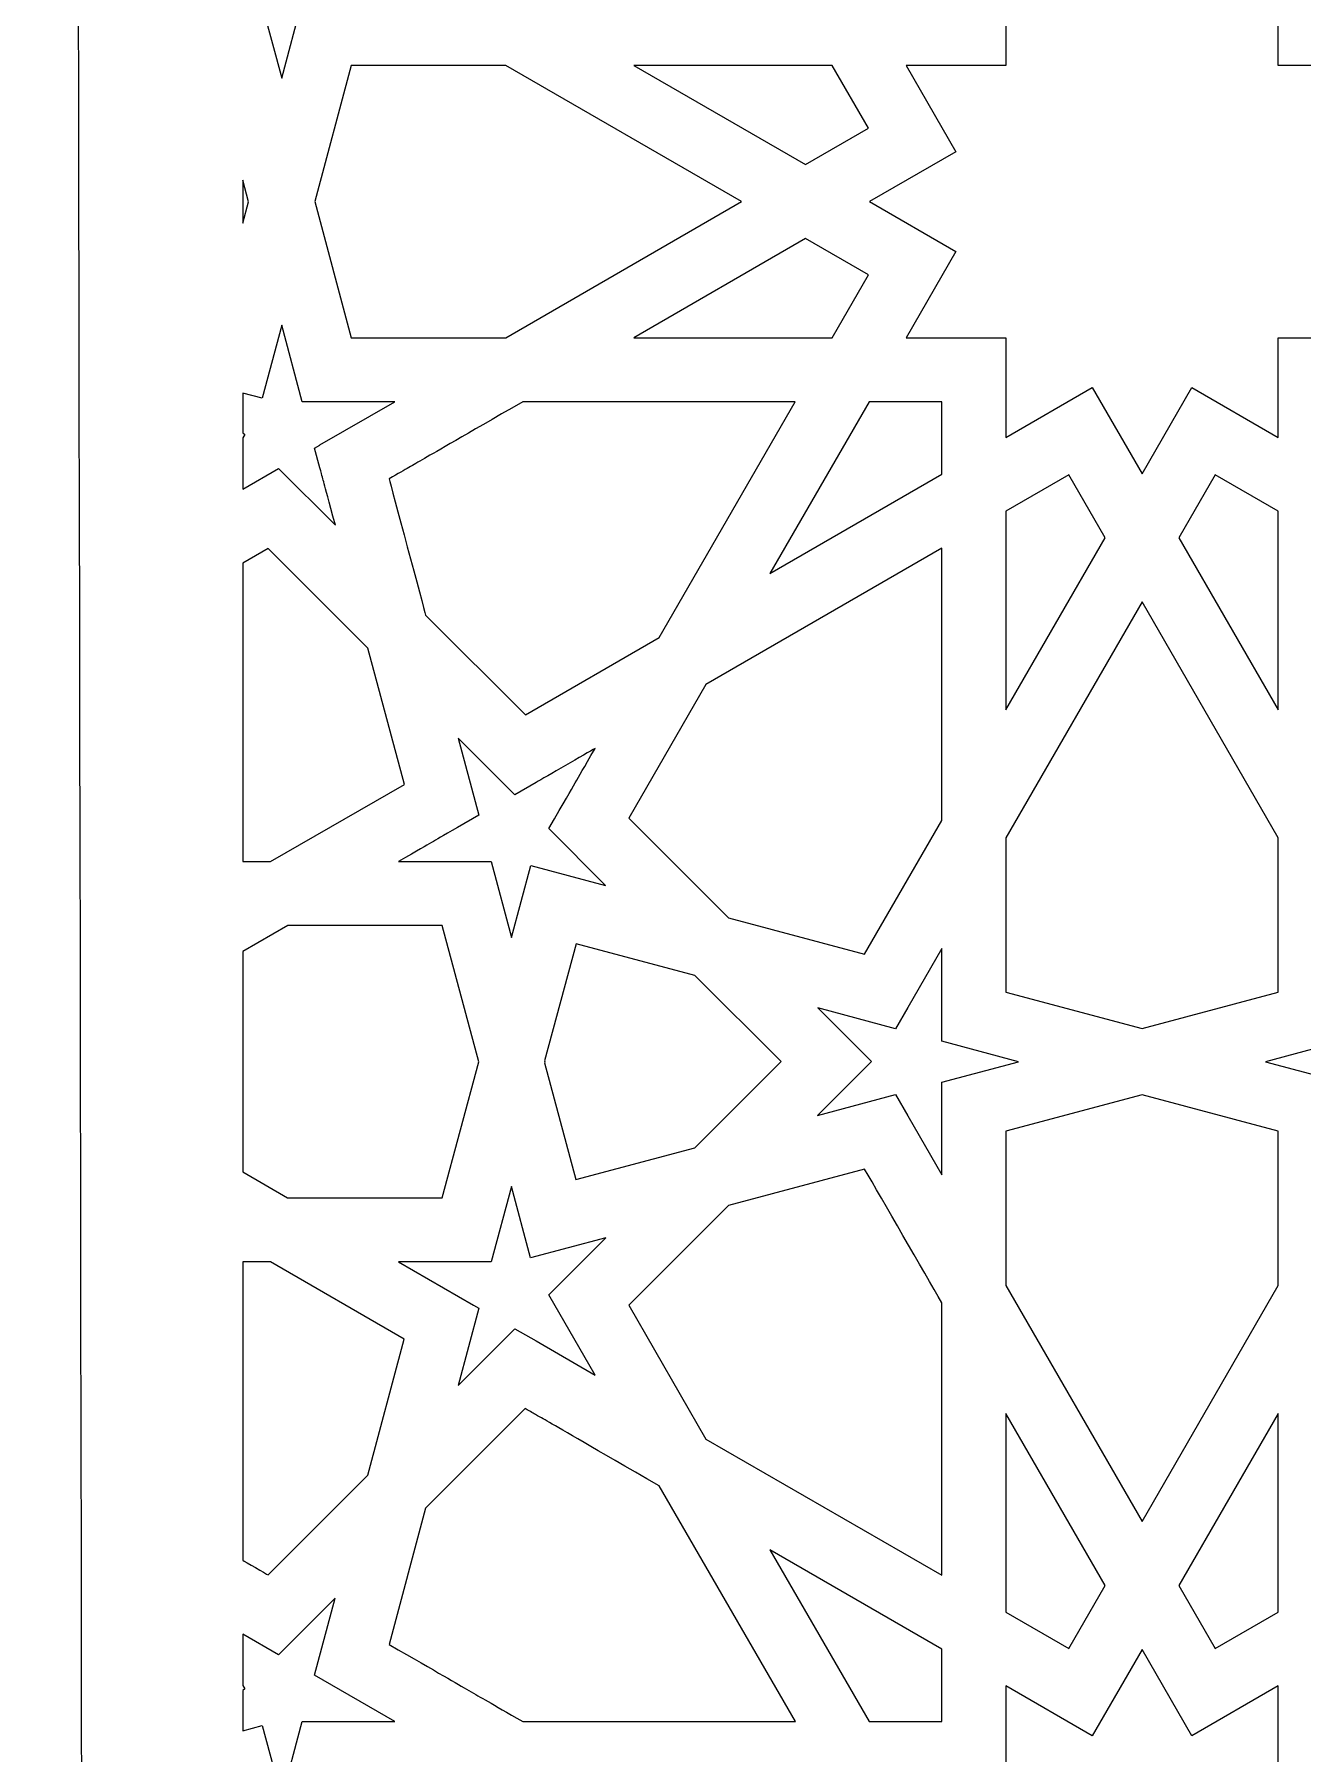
# Model space of a CAD drawing. Header units: millimetres. Extents: x -57 to 56, y -100 to 112.
# Drawn here: x -56.65 to -28.94, y -56.68 to -19.1 of the extents above; entities that cross this region are included whole.
import ezdxf

# ---------------------------------------------------------------- set-up
doc = ezdxf.new("R2010")
doc.units = ezdxf.units.MM
doc.header["$MEASUREMENT"] = 0
doc.layers.add('layer 1', color=7, linetype='Continuous')

msp = doc.modelspace()

# ---------------------------------------------------------------- linework, layer by layer
at = {"layer": 'layer 1', "color": 250}
for points, knots in [([(-24.372, 94.4411), (-38.1806, 87.6628), (-48.5742, 75.4542), (-53.0874, 60.935), (-53.0874, 60.935), (-56.6521, 49.4658), (-55.5912, 52.1945), (-55.5912, -99.8361), (-55.5912, -99.8361), (-52.4793, -99.8361), (52.9544, -99.8361), (55.9213, -99.8361), (55.9213, -99.8361), (55.9213, -98.4327), (55.9213, -97.8601), (55.9213, -96.466), (55.9213, -96.466), (55.9213, 55.9079), (56.001, 45.5757), (55.7428, 48.8312), (55.7428, 48.8312), (52.6358, 88.0279), (10.7823, 111.699), (-24.372, 94.4411)], [0, 0, 0, 0, 0.1428571, 0.1428571, 0.1428571, 0.1428571, 0.2857143, 0.2857143, 0.2857143, 0.2857143, 0.4285714, 0.4285714, 0.4285714, 0.4285714, 0.5714286, 0.5714286, 0.5714286, 0.5714286, 0.7142857, 0.7142857, 0.7142857, 0.7142857, 1, 1, 1, 1]), ([(-52.0977, -17.6985), (-52.0977, -17.6985), (-52.0565, -17.6572), (-52.0565, -17.6572), (-52.0565, -17.6572), (-52.0565, -17.6572), (-52.0569, -17.6565), (-52.0569, -17.6565), (-52.0569, -17.6565), (-52.0569, -17.6565), (-52.0565, -17.6562), (-52.0565, -17.6562), (-52.0565, -17.6562), (-52.0565, -17.6562), (-52.0977, -17.5845), (-52.0977, -17.5845), (-52.0977, -17.5845), (-52.0977, -17.5845), (-52.0977, -16.4624), (-52.0977, -16.4624), (-52.0977, -16.4624), (-52.0977, -16.4624), (-51.3141, -16.915), (-51.3141, -16.915), (-51.3141, -16.915), (-51.3141, -16.915), (-50.0759, -15.676), (-50.0759, -15.676), (-50.0759, -15.676), (-50.0759, -15.676), (-50.5277, -17.3616), (-50.5277, -17.3616), (-50.5277, -17.3616), (-50.5277, -17.3616), (-50.5274, -17.3619), (-50.5274, -17.3619), (-50.5274, -17.3619), (-50.5274, -17.3619), (-50.5277, -17.363), (-50.5277, -17.363), (-50.5277, -17.363), (-49.0306, -18.2277), (-49.3908, -18.0195), (-48.7737, -18.3758), (-48.7737, -18.3758), (-49.6719, -18.3758), (-50.1245, -18.3758), (-50.7979, -18.3758), (-50.7979, -18.3758), (-50.7979, -18.3758), (-51.2477, -20.0529), (-51.2477, -20.0529), (-51.2477, -20.0529), (-51.2477, -20.0529), (-51.6713, -18.4697), (-51.6713, -18.4697), (-51.6713, -18.4697), (-51.6713, -18.4697), (-52.0977, -18.5836), (-52.0977, -18.5836), (-52.0977, -18.5836), (-52.0977, -18.5836), (-52.0977, -17.6985), (-52.0977, -17.6985)], [0, 0, 0, 0, 0.0588235, 0.0588235, 0.0588235, 0.0588235, 0.1176471, 0.1176471, 0.1176471, 0.1176471, 0.1764706, 0.1764706, 0.1764706, 0.1764706, 0.2352941, 0.2352941, 0.2352941, 0.2352941, 0.2941176, 0.2941176, 0.2941176, 0.2941176, 0.3529412, 0.3529412, 0.3529412, 0.3529412, 0.4117647, 0.4117647, 0.4117647, 0.4117647, 0.4705882, 0.4705882, 0.4705882, 0.4705882, 0.5294118, 0.5294118, 0.5294118, 0.5294118, 0.5882353, 0.5882353, 0.5882353, 0.5882353, 0.6470588, 0.6470588, 0.6470588, 0.6470588, 0.7058824, 0.7058824, 0.7058824, 0.7058824, 0.7647059, 0.7647059, 0.7647059, 0.7647059, 0.8235294, 0.8235294, 0.8235294, 0.8235294, 0.8823529, 0.8823529, 0.8823529, 0.8823529, 1, 1, 1, 1]), ([(-31.3556, -26.8178), (-31.3556, -26.8178), (-32.4448, -28.7045), (-32.4448, -28.7045), (-32.4448, -28.7045), (-32.4448, -28.7045), (-33.5341, -26.8178), (-33.5341, -26.8178), (-33.5341, -26.8178), (-33.5341, -26.8178), (-35.4225, -27.9075), (-35.4225, -27.9075), (-35.4225, -27.9075), (-35.4225, -27.9075), (-35.4225, -25.727), (-35.4225, -25.727), (-35.4225, -25.727), (-35.4225, -25.727), (-37.6006, -25.727), (-37.6006, -25.727), (-37.6006, -25.727), (-37.6006, -25.727), (-36.5118, -23.8414), (-36.5118, -23.8414), (-36.5118, -23.8414), (-36.5118, -23.8414), (-36.5124, -23.8411), (-36.5124, -23.8411), (-36.5124, -23.8411), (-36.5124, -23.8411), (-36.5118, -23.84), (-36.5118, -23.84), (-36.5118, -23.84), (-36.5118, -23.84), (-38.3985, -22.7513), (-38.3985, -22.7513), (-38.3985, -22.7513), (-38.3985, -22.7513), (-36.5121, -21.6627), (-36.5121, -21.6627), (-36.5121, -21.6627), (-36.5121, -21.6627), (-36.5127, -21.662), (-36.5127, -21.662), (-36.5127, -21.662), (-36.5127, -21.662), (-36.5118, -21.6612), (-36.5118, -21.6612), (-36.5118, -21.6612), (-36.5118, -21.6612), (-37.601, -19.7746), (-37.601, -19.7746), (-37.601, -19.7746), (-37.601, -19.7746), (-35.4225, -19.7746), (-35.4225, -19.7746), (-35.4225, -19.7746), (-35.4225, -19.7746), (-35.4225, -17.5951), (-35.4225, -17.5951), (-35.4225, -17.5951), (-35.4225, -17.5951), (-33.5341, -18.6849), (-33.5341, -18.6849), (-33.5341, -18.6849), (-33.5341, -18.6849), (-32.4449, -16.7975), (-32.4449, -16.7975), (-32.4449, -16.7975), (-32.4449, -16.7975), (-31.3556, -18.6849), (-31.3556, -18.6849), (-31.3556, -18.6849), (-31.3556, -18.6849), (-29.4673, -17.5951), (-29.4673, -17.5951), (-29.4673, -17.5951), (-29.4673, -17.5951), (-29.4673, -19.7746), (-29.4673, -19.7746), (-29.4673, -19.7746), (-29.4673, -19.7746), (-27.2887, -19.7746), (-27.2887, -19.7746), (-27.2887, -19.7746), (-27.2887, -19.7746), (-28.3777, -21.6612), (-28.3777, -21.6612), (-28.3777, -21.6612), (-28.3777, -21.6612), (-28.3773, -21.6616), (-28.3773, -21.6616), (-28.3773, -21.6616), (-28.3773, -21.6616), (-28.3777, -21.6623), (-28.3777, -21.6623), (-28.3777, -21.6623), (-28.3777, -21.6623), (-26.4924, -22.7513), (-26.4924, -22.7513), (-26.4924, -22.7513), (-26.4924, -22.7513), (-28.3779, -23.8404), (-28.3779, -23.8404), (-28.3779, -23.8404), (-28.3779, -23.8404), (-28.3774, -23.8411), (-28.3774, -23.8411), (-28.3774, -23.8411), (-28.3774, -23.8411), (-28.3779, -23.8414), (-28.3779, -23.8414), (-28.3779, -23.8414), (-28.3779, -23.8414), (-27.2892, -25.727), (-27.2892, -25.727), (-27.2892, -25.727), (-27.2892, -25.727), (-29.4673, -25.727), (-29.4673, -25.727), (-29.4673, -25.727), (-29.4673, -25.727), (-29.4673, -27.9075), (-29.4673, -27.9075), (-29.4673, -27.9075), (-29.4673, -27.9075), (-31.3556, -26.8178), (-31.3556, -26.8178)], [0, 0, 0, 0, 0.030303, 0.030303, 0.030303, 0.030303, 0.0606061, 0.0606061, 0.0606061, 0.0606061, 0.0909091, 0.0909091, 0.0909091, 0.0909091, 0.1212121, 0.1212121, 0.1212121, 0.1212121, 0.1515152, 0.1515152, 0.1515152, 0.1515152, 0.1818182, 0.1818182, 0.1818182, 0.1818182, 0.2121212, 0.2121212, 0.2121212, 0.2121212, 0.2424242, 0.2424242, 0.2424242, 0.2424242, 0.2727273, 0.2727273, 0.2727273, 0.2727273, 0.3030303, 0.3030303, 0.3030303, 0.3030303, 0.3333333, 0.3333333, 0.3333333, 0.3333333, 0.3636364, 0.3636364, 0.3636364, 0.3636364, 0.3939394, 0.3939394, 0.3939394, 0.3939394, 0.4242424, 0.4242424, 0.4242424, 0.4242424, 0.4545455, 0.4545455, 0.4545455, 0.4545455, 0.4848485, 0.4848485, 0.4848485, 0.4848485, 0.5151515, 0.5151515, 0.5151515, 0.5151515, 0.5454545, 0.5454545, 0.5454545, 0.5454545, 0.5757576, 0.5757576, 0.5757576, 0.5757576, 0.6060606, 0.6060606, 0.6060606, 0.6060606, 0.6363636, 0.6363636, 0.6363636, 0.6363636, 0.6666667, 0.6666667, 0.6666667, 0.6666667, 0.6969697, 0.6969697, 0.6969697, 0.6969697, 0.7272727, 0.7272727, 0.7272727, 0.7272727, 0.7575758, 0.7575758, 0.7575758, 0.7575758, 0.7878788, 0.7878788, 0.7878788, 0.7878788, 0.8181818, 0.8181818, 0.8181818, 0.8181818, 0.8484848, 0.8484848, 0.8484848, 0.8484848, 0.8787879, 0.8787879, 0.8787879, 0.8787879, 0.9090909, 0.9090909, 0.9090909, 0.9090909, 0.9393939, 0.9393939, 0.9393939, 0.9393939, 1, 1, 1, 1]), ([(-41.1959, -22.7513), (-41.1959, -22.7513), (-46.3505, -25.727), (-46.3505, -25.727), (-46.3505, -25.727), (-46.3505, -25.727), (-49.7271, -25.727), (-49.7271, -25.727), (-49.7271, -25.727), (-49.7271, -25.727), (-50.5245, -22.7513), (-50.5245, -22.7513), (-50.5245, -22.7513), (-50.5245, -22.7513), (-49.7261, -19.7746), (-49.7261, -19.7746), (-49.7261, -19.7746), (-49.7261, -19.7746), (-46.3516, -19.7746), (-46.3516, -19.7746), (-46.3516, -19.7746), (-46.3516, -19.7746), (-41.1959, -22.7513), (-41.1959, -22.7513)], [0, 0, 0, 0, 0.1428571, 0.1428571, 0.1428571, 0.1428571, 0.2857143, 0.2857143, 0.2857143, 0.2857143, 0.4285714, 0.4285714, 0.4285714, 0.4285714, 0.5714286, 0.5714286, 0.5714286, 0.5714286, 0.7142857, 0.7142857, 0.7142857, 0.7142857, 1, 1, 1, 1]), ([(-38.4212, -21.1497), (-38.4212, -21.1497), (-39.7973, -21.9438), (-39.7973, -21.9438), (-39.7973, -21.9438), (-39.7973, -21.9438), (-43.5547, -19.7746), (-43.5547, -19.7746), (-43.5547, -19.7746), (-43.5547, -19.7746), (-39.2149, -19.7746), (-39.2149, -19.7746), (-39.2149, -19.7746), (-39.2149, -19.7746), (-38.4212, -21.1497), (-38.4212, -21.1497)], [0, 0, 0, 0, 0.2, 0.2, 0.2, 0.2, 0.4, 0.4, 0.4, 0.4, 0.6, 0.6, 0.6, 0.6, 1, 1, 1, 1]), ([(-52.0977, -22.2828), (-52.0977, -22.2828), (-51.9719, -22.7531), (-51.9719, -22.7531), (-51.9719, -22.7531), (-51.9719, -22.7531), (-52.0977, -23.2237), (-52.0977, -23.2237), (-52.0977, -23.2237), (-52.0977, -23.2237), (-52.0977, -22.2828), (-52.0977, -22.2828)], [0, 0, 0, 0, 0.25, 0.25, 0.25, 0.25, 0.5, 0.5, 0.5, 0.5, 1, 1, 1, 1]), ([(-39.7973, -23.5588), (-39.7973, -23.5588), (-38.4214, -24.3529), (-38.4214, -24.3529), (-38.4214, -24.3529), (-38.4214, -24.3529), (-39.2147, -25.727), (-39.2147, -25.727), (-39.2147, -25.727), (-39.7576, -25.727), (-43.0042, -25.727), (-43.5532, -25.727), (-43.5532, -25.727), (-43.5532, -25.727), (-39.7973, -23.5588), (-39.7973, -23.5588)], [0, 0, 0, 0, 0.2, 0.2, 0.2, 0.2, 0.4, 0.4, 0.4, 0.4, 0.6, 0.6, 0.6, 0.6, 1, 1, 1, 1]), ([(-52.0977, -27.9171), (-52.0977, -27.9171), (-52.0565, -27.8454), (-52.0565, -27.8454), (-52.0565, -27.8454), (-52.0565, -27.8454), (-52.0977, -27.8042), (-52.0977, -27.8042), (-52.0977, -27.8042), (-52.0977, -27.8042), (-52.0977, -26.937), (-52.0977, -26.937), (-52.0977, -26.937), (-52.0977, -26.937), (-51.6751, -27.0503), (-51.6751, -27.0503), (-51.6751, -27.0503), (-51.6751, -27.0503), (-51.2477, -25.4529), (-51.2477, -25.4529), (-51.2477, -25.4529), (-51.2477, -25.4529), (-50.7997, -27.1258), (-50.7997, -27.1258), (-50.7997, -27.1258), (-50.1256, -27.1258), (-49.6729, -27.1258), (-48.7735, -27.1258), (-48.7735, -27.1258), (-48.7735, -27.1258), (-50.4128, -28.0719), (-50.4128, -28.0719), (-50.4128, -28.0719), (-50.4128, -28.0719), (-50.4128, -28.073), (-50.4128, -28.073), (-50.4128, -28.073), (-50.4128, -28.073), (-50.5277, -28.1397), (-50.5277, -28.1397), (-50.5277, -28.1397), (-50.5277, -28.1397), (-50.4128, -28.5686), (-50.4128, -28.5686), (-50.4128, -28.5686), (-50.4128, -28.5686), (-50.4128, -28.5686), (-50.4128, -28.5686), (-50.4128, -28.5686), (-50.3028, -28.9789), (-50.3841, -28.6755), (-50.075, -29.8284), (-50.075, -29.8284), (-50.075, -29.8284), (-51.3141, -28.5891), (-51.3141, -28.5891), (-51.3141, -28.5891), (-51.3141, -28.5891), (-52.0977, -29.0417), (-52.0977, -29.0417), (-52.0977, -29.0417), (-52.0977, -29.0417), (-52.0977, -27.9171), (-52.0977, -27.9171)], [0, 0, 0, 0, 0.0588235, 0.0588235, 0.0588235, 0.0588235, 0.1176471, 0.1176471, 0.1176471, 0.1176471, 0.1764706, 0.1764706, 0.1764706, 0.1764706, 0.2352941, 0.2352941, 0.2352941, 0.2352941, 0.2941176, 0.2941176, 0.2941176, 0.2941176, 0.3529412, 0.3529412, 0.3529412, 0.3529412, 0.4117647, 0.4117647, 0.4117647, 0.4117647, 0.4705882, 0.4705882, 0.4705882, 0.4705882, 0.5294118, 0.5294118, 0.5294118, 0.5294118, 0.5882353, 0.5882353, 0.5882353, 0.5882353, 0.6470588, 0.6470588, 0.6470588, 0.6470588, 0.7058824, 0.7058824, 0.7058824, 0.7058824, 0.7647059, 0.7647059, 0.7647059, 0.7647059, 0.8235294, 0.8235294, 0.8235294, 0.8235294, 0.8823529, 0.8823529, 0.8823529, 0.8823529, 1, 1, 1, 1]), ([(-45.9756, -27.1258), (-45.9756, -27.1258), (-40.0225, -27.1258), (-40.0225, -27.1258), (-40.0225, -27.1258), (-40.0225, -27.1258), (-42.9992, -32.282), (-42.9992, -32.282), (-42.9992, -32.282), (-42.9992, -32.282), (-45.9227, -33.97), (-45.9227, -33.97), (-45.9227, -33.97), (-45.9227, -33.97), (-48.1022, -31.7899), (-48.1022, -31.7899), (-48.1022, -31.7899), (-48.1405, -31.6466), (-48.8637, -28.951), (-48.9005, -28.8138), (-48.9005, -28.8138), (-48.0656, -28.3319), (-48.6519, -28.6702), (-45.9756, -27.1258)], [0, 0, 0, 0, 0.1428571, 0.1428571, 0.1428571, 0.1428571, 0.2857143, 0.2857143, 0.2857143, 0.2857143, 0.4285714, 0.4285714, 0.4285714, 0.4285714, 0.5714286, 0.5714286, 0.5714286, 0.5714286, 0.7142857, 0.7142857, 0.7142857, 0.7142857, 1, 1, 1, 1]), ([(-38.4081, -27.1258), (-38.4081, -27.1258), (-36.82, -27.1258), (-36.82, -27.1258), (-36.82, -27.1258), (-36.82, -27.1258), (-36.82, -28.714), (-36.82, -28.714), (-36.82, -28.714), (-36.82, -28.714), (-40.578, -30.8839), (-40.578, -30.8839), (-40.578, -30.8839), (-40.578, -30.8839), (-38.4081, -27.1258), (-38.4081, -27.1258)], [0, 0, 0, 0, 0.2, 0.2, 0.2, 0.2, 0.4, 0.4, 0.4, 0.4, 0.6, 0.6, 0.6, 0.6, 1, 1, 1, 1]), ([(-35.4225, -29.5222), (-35.4225, -29.5222), (-34.046, -28.7277), (-34.046, -28.7277), (-34.046, -28.7277), (-34.046, -28.7277), (-33.2521, -30.1025), (-33.2521, -30.1025), (-33.2521, -30.1025), (-33.2521, -30.1025), (-35.4225, -33.8617), (-35.4225, -33.8617), (-35.4225, -33.8617), (-35.4225, -33.8617), (-35.4225, -29.5222), (-35.4225, -29.5222)], [0, 0, 0, 0, 0.2, 0.2, 0.2, 0.2, 0.4, 0.4, 0.4, 0.4, 0.6, 0.6, 0.6, 0.6, 1, 1, 1, 1]), ([(-31.6377, -30.1025), (-31.6377, -30.1025), (-30.8438, -28.7277), (-30.8438, -28.7277), (-30.8438, -28.7277), (-30.8438, -28.7277), (-29.4673, -29.5222), (-29.4673, -29.5222), (-29.4673, -29.5222), (-29.4673, -29.5222), (-29.4673, -33.8617), (-29.4673, -33.8617), (-29.4673, -33.8617), (-29.4673, -33.8617), (-31.6377, -30.1025), (-31.6377, -30.1025)], [0, 0, 0, 0, 0.2, 0.2, 0.2, 0.2, 0.4, 0.4, 0.4, 0.4, 0.6, 0.6, 0.6, 0.6, 1, 1, 1, 1]), ([(-52.0977, -30.6553), (-52.0977, -30.6553), (-51.5442, -30.3357), (-51.5442, -30.3357), (-51.5442, -30.3357), (-51.5442, -30.3357), (-49.3651, -32.5148), (-49.3651, -32.5148), (-49.3651, -32.5148), (-49.3651, -32.5148), (-48.5665, -35.4919), (-48.5665, -35.4919), (-48.5665, -35.4919), (-48.5665, -35.4919), (-51.4907, -37.1803), (-51.4907, -37.1803), (-51.4907, -37.1803), (-51.4907, -37.1803), (-52.0977, -37.1803), (-52.0977, -37.1803), (-52.0977, -37.1803), (-52.0977, -37.1803), (-52.0977, -30.6553), (-52.0977, -30.6553)], [0, 0, 0, 0, 0.1428571, 0.1428571, 0.1428571, 0.1428571, 0.2857143, 0.2857143, 0.2857143, 0.2857143, 0.4285714, 0.4285714, 0.4285714, 0.4285714, 0.5714286, 0.5714286, 0.5714286, 0.5714286, 0.7142857, 0.7142857, 0.7142857, 0.7142857, 1, 1, 1, 1]), ([(-36.82, -30.329), (-36.82, -30.329), (-36.82, -36.2825), (-36.82, -36.2825), (-36.82, -36.2825), (-36.82, -36.2825), (-38.5079, -39.2063), (-38.5079, -39.2063), (-38.5079, -39.2063), (-38.5079, -39.2063), (-41.4854, -38.408), (-41.4854, -38.408), (-41.4854, -38.408), (-41.4854, -38.408), (-43.664, -36.2296), (-43.664, -36.2296), (-43.664, -36.2296), (-43.664, -36.2296), (-41.9751, -33.3054), (-41.9751, -33.3054), (-41.9751, -33.3054), (-41.9751, -33.3054), (-36.82, -30.329), (-36.82, -30.329)], [0, 0, 0, 0, 0.1428571, 0.1428571, 0.1428571, 0.1428571, 0.2857143, 0.2857143, 0.2857143, 0.2857143, 0.4285714, 0.4285714, 0.4285714, 0.4285714, 0.5714286, 0.5714286, 0.5714286, 0.5714286, 0.7142857, 0.7142857, 0.7142857, 0.7142857, 1, 1, 1, 1]), ([(-32.4448, -40.8301), (-32.4448, -40.8301), (-35.4225, -40.0318), (-35.4225, -40.0318), (-35.4225, -40.0318), (-35.4225, -40.0318), (-35.4225, -36.6585), (-35.4225, -36.6585), (-35.4225, -36.6585), (-35.4225, -36.6585), (-32.4449, -31.5006), (-32.4449, -31.5006), (-32.4449, -31.5006), (-32.4449, -31.5006), (-29.4673, -36.6585), (-29.4673, -36.6585), (-29.4673, -36.6585), (-29.4673, -36.6585), (-29.4673, -40.0318), (-29.4673, -40.0318), (-29.4673, -40.0318), (-29.4673, -40.0318), (-32.4448, -40.8301), (-32.4448, -40.8301)], [0, 0, 0, 0, 0.1428571, 0.1428571, 0.1428571, 0.1428571, 0.2857143, 0.2857143, 0.2857143, 0.2857143, 0.4285714, 0.4285714, 0.4285714, 0.4285714, 0.5714286, 0.5714286, 0.5714286, 0.5714286, 0.7142857, 0.7142857, 0.7142857, 0.7142857, 1, 1, 1, 1]), ([(-47.4036, -36.4342), (-47.4036, -36.4342), (-47.4036, -36.4338), (-47.4036, -36.4338), (-47.4036, -36.4338), (-47.4036, -36.4338), (-46.9392, -36.1661), (-46.9392, -36.1661), (-46.9392, -36.1661), (-46.9392, -36.1661), (-47.3917, -34.4784), (-47.3917, -34.4784), (-47.3917, -34.4784), (-47.3917, -34.4784), (-46.1531, -35.7177), (-46.1531, -35.7177), (-46.1531, -35.7177), (-46.1531, -35.7177), (-45.6889, -35.4499), (-45.6889, -35.4499), (-45.6889, -35.4499), (-45.6889, -35.4499), (-45.6889, -35.4499), (-45.6889, -35.4499), (-45.6889, -35.4499), (-45.5005, -35.3413), (-44.5864, -34.8139), (-44.398, -34.7052), (-44.398, -34.7052), (-44.9257, -35.6189), (-44.6974, -35.2234), (-45.4108, -36.4585), (-45.4108, -36.4585), (-45.4108, -36.4585), (-45.4102, -36.4592), (-45.4102, -36.4592), (-45.4102, -36.4592), (-45.4102, -36.4592), (-45.4108, -36.4599), (-45.4108, -36.4599), (-45.4108, -36.4599), (-45.4108, -36.4599), (-44.1682, -37.7024), (-44.1682, -37.7024), (-44.1682, -37.7024), (-44.1682, -37.7024), (-45.8038, -37.2643), (-45.8038, -37.2643), (-45.8038, -37.2643), (-45.8038, -37.2643), (-46.2247, -38.8373), (-46.2247, -38.8373), (-46.2247, -38.8373), (-46.2247, -38.8373), (-46.6689, -37.1803), (-46.6689, -37.1803), (-46.6689, -37.1803), (-47.326, -37.1803), (-47.811, -37.1803), (-48.6958, -37.1803), (-48.6958, -37.1803), (-47.7883, -36.6561), (-48.1119, -36.843), (-47.4036, -36.4342)], [0, 0, 0, 0, 0.0588235, 0.0588235, 0.0588235, 0.0588235, 0.1176471, 0.1176471, 0.1176471, 0.1176471, 0.1764706, 0.1764706, 0.1764706, 0.1764706, 0.2352941, 0.2352941, 0.2352941, 0.2352941, 0.2941176, 0.2941176, 0.2941176, 0.2941176, 0.3529412, 0.3529412, 0.3529412, 0.3529412, 0.4117647, 0.4117647, 0.4117647, 0.4117647, 0.4705882, 0.4705882, 0.4705882, 0.4705882, 0.5294118, 0.5294118, 0.5294118, 0.5294118, 0.5882353, 0.5882353, 0.5882353, 0.5882353, 0.6470588, 0.6470588, 0.6470588, 0.6470588, 0.7058824, 0.7058824, 0.7058824, 0.7058824, 0.7647059, 0.7647059, 0.7647059, 0.7647059, 0.8235294, 0.8235294, 0.8235294, 0.8235294, 0.8823529, 0.8823529, 0.8823529, 0.8823529, 1, 1, 1, 1]), ([(-52.0977, -39.1442), (-52.0977, -39.1442), (-51.1164, -38.5776), (-51.1164, -38.5776), (-51.1164, -38.5776), (-51.1164, -38.5776), (-47.7409, -38.5776), (-47.7409, -38.5776), (-47.7409, -38.5776), (-47.7409, -38.5776), (-46.9426, -41.5551), (-46.9426, -41.5551), (-46.9426, -41.5551), (-46.9426, -41.5551), (-47.7399, -44.5311), (-47.7399, -44.5311), (-47.7399, -44.5311), (-47.7399, -44.5311), (-51.1179, -44.5311), (-51.1179, -44.5311), (-51.1179, -44.5311), (-51.1179, -44.5311), (-52.0977, -43.9656), (-52.0977, -43.9656), (-52.0977, -43.9656), (-52.0977, -43.9656), (-52.0977, -39.1442), (-52.0977, -39.1442)], [0, 0, 0, 0, 0.125, 0.125, 0.125, 0.125, 0.25, 0.25, 0.25, 0.25, 0.375, 0.375, 0.375, 0.375, 0.5, 0.5, 0.5, 0.5, 0.625, 0.625, 0.625, 0.625, 0.75, 0.75, 0.75, 0.75, 1, 1, 1, 1]), ([(-45.5008, -41.5375), (-45.5008, -41.5375), (-44.8152, -38.9759), (-44.8152, -38.9759), (-44.8152, -38.9759), (-44.8152, -38.9759), (-42.2152, -39.6723), (-42.2152, -39.6723), (-42.2152, -39.6723), (-42.2152, -39.6723), (-40.3341, -41.5537), (-40.3341, -41.5537), (-40.3341, -41.5537), (-40.3341, -41.5537), (-42.218, -43.4372), (-42.218, -43.4372), (-42.218, -43.4372), (-42.218, -43.4372), (-44.8193, -44.1339), (-44.8193, -44.1339), (-44.8193, -44.1339), (-44.8193, -44.1339), (-45.5028, -41.5794), (-45.5028, -41.5794), (-45.5028, -41.5794), (-45.5028, -41.5794), (-45.4961, -41.5547), (-45.4961, -41.5547), (-45.4961, -41.5547), (-45.4961, -41.5547), (-45.5008, -41.5375), (-45.5008, -41.5375)], [0, 0, 0, 0, 0.1111111, 0.1111111, 0.1111111, 0.1111111, 0.2222222, 0.2222222, 0.2222222, 0.2222222, 0.3333333, 0.3333333, 0.3333333, 0.3333333, 0.4444444, 0.4444444, 0.4444444, 0.4444444, 0.5555556, 0.5555556, 0.5555556, 0.5555556, 0.6666667, 0.6666667, 0.6666667, 0.6666667, 0.7777778, 0.7777778, 0.7777778, 0.7777778, 1, 1, 1, 1]), ([(-39.5319, -40.3796), (-39.5319, -40.3796), (-37.8338, -40.8351), (-37.8338, -40.8351), (-37.8338, -40.8351), (-37.8338, -40.8351), (-37.5657, -40.3708), (-37.5657, -40.3708), (-37.5657, -40.3708), (-37.5657, -40.3708), (-37.5656, -40.3708), (-37.5656, -40.3708), (-37.5656, -40.3708), (-37.5656, -40.3708), (-36.82, -39.0789), (-36.82, -39.0789), (-36.82, -39.0789), (-36.82, -39.9789), (-36.82, -40.4315), (-36.82, -41.1053), (-36.82, -41.1053), (-36.82, -41.1053), (-35.1445, -41.5547), (-35.1445, -41.5547), (-35.1445, -41.5547), (-35.1445, -41.5547), (-36.82, -42.0031), (-36.82, -42.0031), (-36.82, -42.0031), (-36.82, -42.6603), (-36.82, -43.1458), (-36.82, -44.0305), (-36.82, -44.0305), (-36.82, -44.0305), (-37.5656, -42.739), (-37.5656, -42.739), (-37.5656, -42.739), (-37.5656, -42.739), (-37.5657, -42.739), (-37.5657, -42.739), (-37.5657, -42.739), (-37.5657, -42.739), (-37.8338, -42.2748), (-37.8338, -42.2748), (-37.8338, -42.2748), (-37.8338, -42.2748), (-39.5351, -42.7305), (-39.5351, -42.7305), (-39.5351, -42.7305), (-39.5351, -42.7305), (-38.3581, -41.5537), (-38.3581, -41.5537), (-38.3581, -41.5537), (-38.3581, -41.5537), (-39.5319, -40.3796), (-39.5319, -40.3796)], [0, 0, 0, 0, 0.0666667, 0.0666667, 0.0666667, 0.0666667, 0.1333333, 0.1333333, 0.1333333, 0.1333333, 0.2, 0.2, 0.2, 0.2, 0.2666667, 0.2666667, 0.2666667, 0.2666667, 0.3333333, 0.3333333, 0.3333333, 0.3333333, 0.4, 0.4, 0.4, 0.4, 0.4666667, 0.4666667, 0.4666667, 0.4666667, 0.5333333, 0.5333333, 0.5333333, 0.5333333, 0.6, 0.6, 0.6, 0.6, 0.6666667, 0.6666667, 0.6666667, 0.6666667, 0.7333333, 0.7333333, 0.7333333, 0.7333333, 0.8, 0.8, 0.8, 0.8, 0.8666667, 0.8666667, 0.8666667, 0.8666667, 1, 1, 1, 1]), ([(-29.7452, -41.5547), (-29.7452, -41.5547), (-28.07, -41.1053), (-28.07, -41.1053), (-28.07, -41.1053), (-28.07, -41.1053), (-28.07, -41.1039), (-28.07, -41.1039), (-28.07, -41.1039), (-28.07, -40.4297), (-28.07, -39.9778), (-28.07, -39.0789), (-28.07, -39.0789), (-28.07, -39.0789), (-27.3242, -40.3708), (-27.3242, -40.3708), (-27.3242, -40.3708), (-27.3242, -40.3708), (-27.324, -40.3708), (-27.324, -40.3708), (-27.324, -40.3708), (-27.324, -40.3708), (-27.056, -40.8351), (-27.056, -40.8351), (-27.056, -40.8351), (-27.056, -40.8351), (-25.3756, -40.3846), (-25.3756, -40.3846), (-25.3756, -40.3846), (-25.3756, -40.3846), (-26.5474, -41.5562), (-26.5474, -41.5562), (-26.5474, -41.5562), (-26.5474, -41.5562), (-25.38, -42.7238), (-25.38, -42.7238), (-25.38, -42.7238), (-25.38, -42.7238), (-27.056, -42.2748), (-27.056, -42.2748), (-27.056, -42.2748), (-27.056, -42.2748), (-27.5234, -43.084), (-28.07, -44.0305), (-28.07, -44.0305), (-28.07, -43.1306), (-28.07, -42.6776), (-28.07, -42.0031), (-28.07, -42.0031), (-28.07, -42.0031), (-29.7452, -41.5547), (-29.7452, -41.5547)], [0, 0, 0, 0, 0.0714286, 0.0714286, 0.0714286, 0.0714286, 0.1428571, 0.1428571, 0.1428571, 0.1428571, 0.2142857, 0.2142857, 0.2142857, 0.2142857, 0.2857143, 0.2857143, 0.2857143, 0.2857143, 0.3571429, 0.3571429, 0.3571429, 0.3571429, 0.4285714, 0.4285714, 0.4285714, 0.4285714, 0.5, 0.5, 0.5, 0.5, 0.5714286, 0.5714286, 0.5714286, 0.5714286, 0.6428571, 0.6428571, 0.6428571, 0.6428571, 0.7142857, 0.7142857, 0.7142857, 0.7142857, 0.7857143, 0.7857143, 0.7857143, 0.7857143, 0.8571429, 0.8571429, 0.8571429, 0.8571429, 1, 1, 1, 1]), ([(-32.4448, -51.6078), (-32.4448, -51.6078), (-32.4449, -51.6075), (-32.4449, -51.6075), (-32.4449, -51.6075), (-32.4449, -51.6075), (-32.4449, -51.6078), (-32.4449, -51.6078), (-32.4449, -51.6078), (-32.4449, -51.6078), (-35.4225, -46.4509), (-35.4225, -46.4509), (-35.4225, -46.4509), (-35.4225, -46.4509), (-35.4225, -43.0756), (-35.4225, -43.0756), (-35.4225, -43.0756), (-35.4225, -43.0756), (-32.4452, -42.2783), (-32.4452, -42.2783), (-32.4452, -42.2783), (-32.4452, -42.2783), (-32.4445, -42.2783), (-32.4445, -42.2783), (-32.4445, -42.2783), (-32.4445, -42.2783), (-29.4673, -43.0756), (-29.4673, -43.0756), (-29.4673, -43.0756), (-29.4673, -43.0756), (-29.4673, -46.4509), (-29.4673, -46.4509), (-29.4673, -46.4509), (-29.4673, -46.4509), (-32.4448, -51.6078), (-32.4448, -51.6078)], [0, 0, 0, 0, 0.1, 0.1, 0.1, 0.1, 0.2, 0.2, 0.2, 0.2, 0.3, 0.3, 0.3, 0.3, 0.4, 0.4, 0.4, 0.4, 0.5, 0.5, 0.5, 0.5, 0.6, 0.6, 0.6, 0.6, 0.7, 0.7, 0.7, 0.7, 0.8, 0.8, 0.8, 0.8, 1, 1, 1, 1]), ([(-41.4856, -44.699), (-41.4856, -44.699), (-38.508, -43.9018), (-38.508, -43.9018), (-38.508, -43.9018), (-38.1372, -44.5442), (-37.2061, -46.1567), (-36.82, -46.8259), (-36.82, -46.8259), (-36.82, -46.8259), (-36.82, -52.7808), (-36.82, -52.7808), (-36.82, -52.7808), (-36.82, -52.7808), (-41.9759, -49.8037), (-41.9759, -49.8037), (-41.9759, -49.8037), (-41.9759, -49.8037), (-43.6643, -46.8796), (-43.6643, -46.8796), (-43.6643, -46.8796), (-43.6643, -46.8796), (-41.4856, -44.699), (-41.4856, -44.699)], [0, 0, 0, 0, 0.1428571, 0.1428571, 0.1428571, 0.1428571, 0.2857143, 0.2857143, 0.2857143, 0.2857143, 0.4285714, 0.4285714, 0.4285714, 0.4285714, 0.5714286, 0.5714286, 0.5714286, 0.5714286, 0.7142857, 0.7142857, 0.7142857, 0.7142857, 1, 1, 1, 1]), ([(-46.6673, -45.9285), (-46.6673, -45.9285), (-46.2263, -44.2814), (-46.2263, -44.2814), (-46.2263, -44.2814), (-46.2263, -44.2814), (-45.8079, -45.8456), (-45.8079, -45.8456), (-45.8079, -45.8456), (-45.8079, -45.8456), (-44.1672, -45.406), (-44.1672, -45.406), (-44.1672, -45.406), (-44.1672, -45.406), (-45.4105, -46.6499), (-45.4105, -46.6499), (-45.4105, -46.6499), (-45.4105, -46.6499), (-44.397, -48.4057), (-44.397, -48.4057), (-44.397, -48.4057), (-44.397, -48.4057), (-45.6882, -47.6603), (-45.6882, -47.6603), (-45.6882, -47.6603), (-45.6882, -47.6603), (-45.6883, -47.6603), (-45.6883, -47.6603), (-45.6883, -47.6603), (-45.6883, -47.6603), (-46.1529, -47.3922), (-46.1529, -47.3922), (-46.1529, -47.3922), (-46.1529, -47.3922), (-47.393, -48.6322), (-47.393, -48.6322), (-47.393, -48.6322), (-47.393, -48.6322), (-46.9406, -46.9438), (-46.9406, -46.9438), (-46.9406, -46.9438), (-46.9406, -46.9438), (-47.0555, -46.8775), (-47.0555, -46.8775), (-47.0555, -46.8775), (-47.0555, -46.8775), (-47.0555, -46.8764), (-47.0555, -46.8764), (-47.0555, -46.8764), (-47.0555, -46.8764), (-48.6973, -45.9285), (-48.6973, -45.9285), (-48.6973, -45.9285), (-47.7955, -45.9285), (-47.3417, -45.9285), (-46.6673, -45.9285)], [0, 0, 0, 0, 0.0666667, 0.0666667, 0.0666667, 0.0666667, 0.1333333, 0.1333333, 0.1333333, 0.1333333, 0.2, 0.2, 0.2, 0.2, 0.2666667, 0.2666667, 0.2666667, 0.2666667, 0.3333333, 0.3333333, 0.3333333, 0.3333333, 0.4, 0.4, 0.4, 0.4, 0.4666667, 0.4666667, 0.4666667, 0.4666667, 0.5333333, 0.5333333, 0.5333333, 0.5333333, 0.6, 0.6, 0.6, 0.6, 0.6666667, 0.6666667, 0.6666667, 0.6666667, 0.7333333, 0.7333333, 0.7333333, 0.7333333, 0.8, 0.8, 0.8, 0.8, 0.8666667, 0.8666667, 0.8666667, 0.8666667, 1, 1, 1, 1]), ([(-52.0977, -45.9285), (-52.0977, -45.9285), (-51.4933, -45.9285), (-51.4933, -45.9285), (-51.4933, -45.9285), (-51.4933, -45.9285), (-48.5679, -47.6179), (-48.5679, -47.6179), (-48.5679, -47.6179), (-48.5679, -47.6179), (-49.3651, -50.5943), (-49.3651, -50.5943), (-49.3651, -50.5943), (-49.3651, -50.5943), (-51.5442, -52.7745), (-51.5442, -52.7745), (-51.5442, -52.7745), (-51.5834, -52.7519), (-52.0583, -52.4778), (-52.0977, -52.4549), (-52.0977, -52.4549), (-52.0977, -52.4549), (-52.0977, -45.9285), (-52.0977, -45.9285)], [0, 0, 0, 0, 0.1428571, 0.1428571, 0.1428571, 0.1428571, 0.2857143, 0.2857143, 0.2857143, 0.2857143, 0.4285714, 0.4285714, 0.4285714, 0.4285714, 0.5714286, 0.5714286, 0.5714286, 0.5714286, 0.7142857, 0.7142857, 0.7142857, 0.7142857, 1, 1, 1, 1]), ([(-45.923, -49.1384), (-45.4379, -49.4185), (-45.9694, -49.1116), (-42.998, -50.8286), (-42.998, -50.8286), (-42.998, -50.8286), (-40.0218, -55.983), (-40.0218, -55.983), (-40.0218, -55.983), (-40.0218, -55.983), (-45.9769, -55.983), (-45.9769, -55.983), (-45.9769, -55.983), (-47.4358, -55.1406), (-46.6853, -55.5738), (-48.9005, -54.295), (-48.9005, -54.295), (-48.9005, -54.295), (-48.1022, -51.3175), (-48.1022, -51.3175), (-48.1022, -51.3175), (-48.1022, -51.3175), (-45.923, -49.1384), (-45.923, -49.1384)], [0, 0, 0, 0, 0.1428571, 0.1428571, 0.1428571, 0.1428571, 0.2857143, 0.2857143, 0.2857143, 0.2857143, 0.4285714, 0.4285714, 0.4285714, 0.4285714, 0.5714286, 0.5714286, 0.5714286, 0.5714286, 0.7142857, 0.7142857, 0.7142857, 0.7142857, 1, 1, 1, 1]), ([(-35.4225, -49.246), (-35.4225, -49.246), (-33.2518, -53.0056), (-33.2518, -53.0056), (-33.2518, -53.0056), (-33.2518, -53.0056), (-34.046, -54.3821), (-34.046, -54.3821), (-34.046, -54.3821), (-34.046, -54.3821), (-35.4225, -53.5876), (-35.4225, -53.5876), (-35.4225, -53.5876), (-35.4225, -53.0451), (-35.4225, -49.79), (-35.4225, -49.246)], [0, 0, 0, 0, 0.2, 0.2, 0.2, 0.2, 0.4, 0.4, 0.4, 0.4, 0.6, 0.6, 0.6, 0.6, 1, 1, 1, 1]), ([(-29.4673, -49.246), (-29.4673, -49.7103), (-29.4673, -53.0348), (-29.4673, -53.5876), (-29.4673, -53.5876), (-29.4673, -53.5876), (-30.8438, -54.3821), (-30.8438, -54.3821), (-30.8438, -54.3821), (-30.8438, -54.3821), (-31.6381, -53.0056), (-31.6381, -53.0056), (-31.6381, -53.0056), (-31.6381, -53.0056), (-29.4673, -49.246), (-29.4673, -49.246)], [0, 0, 0, 0, 0.2, 0.2, 0.2, 0.2, 0.4, 0.4, 0.4, 0.4, 0.6, 0.6, 0.6, 0.6, 1, 1, 1, 1]), ([(-36.82, -54.3948), (-36.82, -54.3948), (-36.82, -55.983), (-36.82, -55.983), (-36.82, -55.983), (-36.82, -55.983), (-38.408, -55.983), (-38.408, -55.983), (-38.408, -55.983), (-38.408, -55.983), (-40.578, -52.2249), (-40.578, -52.2249), (-40.578, -52.2249), (-40.578, -52.2249), (-36.82, -54.3948), (-36.82, -54.3948)], [0, 0, 0, 0, 0.2, 0.2, 0.2, 0.2, 0.4, 0.4, 0.4, 0.4, 0.6, 0.6, 0.6, 0.6, 1, 1, 1, 1]), ([(-52.0977, -55.3043), (-52.0977, -55.3043), (-52.0565, -55.2633), (-52.0565, -55.2633), (-52.0565, -55.2633), (-52.0565, -55.2633), (-52.0977, -55.1917), (-52.0977, -55.1917), (-52.0977, -55.1917), (-52.0977, -55.1917), (-52.0977, -54.0685), (-52.0977, -54.0685), (-52.0977, -54.0685), (-52.0977, -54.0685), (-51.3141, -54.5207), (-51.3141, -54.5207), (-51.3141, -54.5207), (-51.3141, -54.5207), (-50.0754, -53.2814), (-50.0754, -53.2814), (-50.0754, -53.2814), (-50.0754, -53.2814), (-50.5277, -54.9688), (-50.5277, -54.9688), (-50.5277, -54.9688), (-50.5277, -54.9688), (-48.7715, -55.983), (-48.7715, -55.983), (-48.7715, -55.983), (-49.6713, -55.983), (-50.1239, -55.983), (-50.7979, -55.983), (-50.7979, -55.983), (-50.7979, -55.983), (-51.2463, -57.6548), (-51.2463, -57.6548), (-51.2463, -57.6548), (-51.2463, -57.6548), (-51.6713, -56.0666), (-51.6713, -56.0666), (-51.6713, -56.0666), (-51.6713, -56.0666), (-52.0977, -56.1809), (-52.0977, -56.1809), (-52.0977, -56.1809), (-52.0977, -56.1809), (-52.0977, -55.3043), (-52.0977, -55.3043)], [0, 0, 0, 0, 0.0769231, 0.0769231, 0.0769231, 0.0769231, 0.1538462, 0.1538462, 0.1538462, 0.1538462, 0.2307692, 0.2307692, 0.2307692, 0.2307692, 0.3076923, 0.3076923, 0.3076923, 0.3076923, 0.3846154, 0.3846154, 0.3846154, 0.3846154, 0.4615385, 0.4615385, 0.4615385, 0.4615385, 0.5384615, 0.5384615, 0.5384615, 0.5384615, 0.6153846, 0.6153846, 0.6153846, 0.6153846, 0.6923077, 0.6923077, 0.6923077, 0.6923077, 0.7692308, 0.7692308, 0.7692308, 0.7692308, 0.8461538, 0.8461538, 0.8461538, 0.8461538, 1, 1, 1, 1]), ([(-31.3556, -64.425), (-31.3556, -64.425), (-32.4449, -66.3116), (-32.4449, -66.3116), (-32.4449, -66.3116), (-32.4449, -66.3116), (-33.5341, -64.425), (-33.5341, -64.425), (-33.5341, -64.425), (-33.5341, -64.425), (-35.4225, -65.5147), (-35.4225, -65.5147), (-35.4225, -65.5147), (-35.4225, -65.5147), (-35.4225, -63.3342), (-35.4225, -63.3342), (-35.4225, -63.3342), (-35.4225, -63.3342), (-37.6014, -63.3342), (-37.6014, -63.3342), (-37.6014, -63.3342), (-37.6014, -63.3342), (-36.5118, -61.4472), (-36.5118, -61.4472), (-36.5118, -61.4472), (-36.5118, -61.4472), (-38.3997, -60.3578), (-38.3997, -60.3578), (-38.3997, -60.3578), (-38.3997, -60.3578), (-36.5118, -59.2684), (-36.5118, -59.2684), (-36.5118, -59.2684), (-36.5118, -59.2684), (-37.6019, -57.3804), (-37.6019, -57.3804), (-37.6019, -57.3804), (-37.6019, -57.3804), (-35.4225, -57.3804), (-35.4225, -57.3804), (-35.4225, -57.3804), (-35.4225, -57.3804), (-35.4225, -55.2012), (-35.4225, -55.2012), (-35.4225, -55.2012), (-35.4225, -55.2012), (-33.5341, -56.2906), (-33.5341, -56.2906), (-33.5341, -56.2906), (-33.5341, -56.2906), (-32.4449, -54.4033), (-32.4449, -54.4033), (-32.4449, -54.4033), (-32.4449, -54.4033), (-31.3556, -56.2906), (-31.3556, -56.2906), (-31.3556, -56.2906), (-31.3556, -56.2906), (-29.4673, -55.2012), (-29.4673, -55.2012), (-29.4673, -55.2012), (-29.4673, -55.2012), (-29.4673, -57.3804), (-29.4673, -57.3804), (-29.4673, -57.3804), (-29.4673, -57.3804), (-27.2881, -57.3804), (-27.2881, -57.3804), (-27.2881, -57.3804), (-27.2881, -57.3804), (-28.3777, -59.2684), (-28.3777, -59.2684), (-28.3777, -59.2684), (-28.3777, -59.2684), (-26.4912, -60.3578), (-26.4912, -60.3578), (-26.4912, -60.3578), (-26.4912, -60.3578), (-28.3779, -61.4475), (-28.3779, -61.4475), (-28.3779, -61.4475), (-28.3779, -61.4475), (-27.2883, -63.3342), (-27.2883, -63.3342), (-27.2883, -63.3342), (-27.2883, -63.3342), (-29.4673, -63.3342), (-29.4673, -63.3342), (-29.4673, -63.3342), (-29.4673, -63.3342), (-29.4673, -65.5147), (-29.4673, -65.5147), (-29.4673, -65.5147), (-29.4673, -65.5147), (-31.3556, -64.425), (-31.3556, -64.425)], [0, 0, 0, 0, 0.04, 0.04, 0.04, 0.04, 0.08, 0.08, 0.08, 0.08, 0.12, 0.12, 0.12, 0.12, 0.16, 0.16, 0.16, 0.16, 0.2, 0.2, 0.2, 0.2, 0.24, 0.24, 0.24, 0.24, 0.28, 0.28, 0.28, 0.28, 0.32, 0.32, 0.32, 0.32, 0.36, 0.36, 0.36, 0.36, 0.4, 0.4, 0.4, 0.4, 0.44, 0.44, 0.44, 0.44, 0.48, 0.48, 0.48, 0.48, 0.52, 0.52, 0.52, 0.52, 0.56, 0.56, 0.56, 0.56, 0.6, 0.6, 0.6, 0.6, 0.64, 0.64, 0.64, 0.64, 0.68, 0.68, 0.68, 0.68, 0.72, 0.72, 0.72, 0.72, 0.76, 0.76, 0.76, 0.76, 0.8, 0.8, 0.8, 0.8, 0.84, 0.84, 0.84, 0.84, 0.88, 0.88, 0.88, 0.88, 0.92, 0.92, 0.92, 0.92, 1, 1, 1, 1])]:
    msp.add_open_spline(points, degree=3, knots=knots, dxfattribs=at)

doc.saveas('drawing.dxf')
